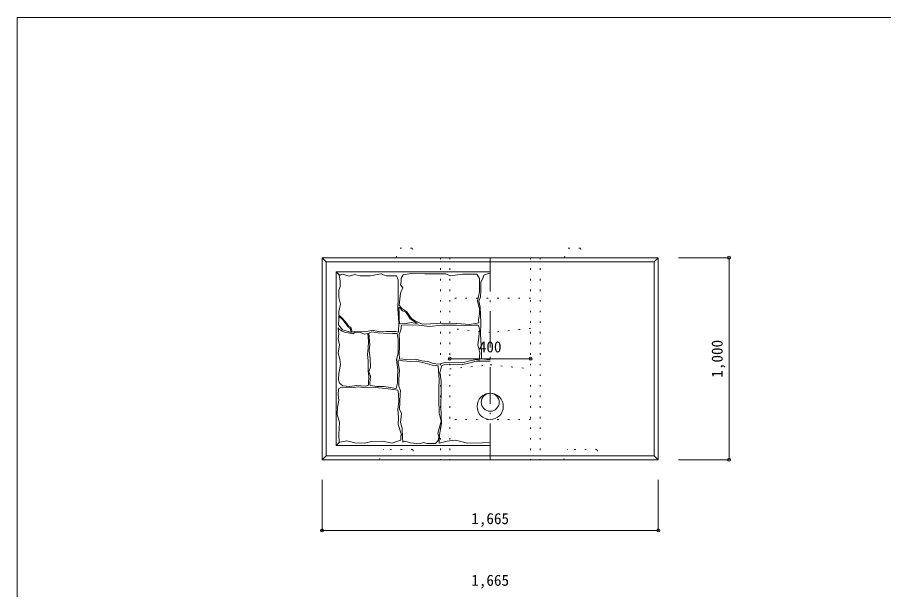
# Model space of a CAD drawing. Units: millimetres, scale not verified. Extents: x 165 to 8745, y 150 to 6150.
# Drawn here: x 165 to 4455, y 3317 to 6150 of the extents above; entities that cross this region are included whole.
import ezdxf
from ezdxf.enums import TextEntityAlignment as Align

# ---------------------------------------------------------------- set-up
doc = ezdxf.new("R2010")
doc.units = ezdxf.units.MM
doc.header["$LTSCALE"] = 30
doc.header["$PDMODE"] = 32
doc.header["$PDSIZE"] = 15
doc.linetypes.add('DASHED_DOTTED', pattern=[9.25, 6, -1.5, 0.25, -1.5])
doc.linetypes.add('DOTTED', pattern=[1.75, 0.25, -1.5])
for name, color, linetype, lineweight in [('_0-0_', 7, 'Continuous', 18), ('_0-1_', 7, 'Continuous', 18), ('_0-2_', 4, 'Continuous', 9)]:
    doc.layers.add(name, color=color, linetype=linetype, lineweight=lineweight)
doc.styles.add('ＭＳ ゴシック', font='')
doc.styles.get('ＭＳ ゴシック').set_extended_font_data('MS Gothic')

msp = doc.modelspace()

# ---------------------------------------------------------------- linework, layer by layer
at = {"layer": '_0-0_'}
for p, q in [((8745, 6150), (165, 6150)), ((165, 6150), (165, 150))]:
    msp.add_line(p, q, dxfattribs=at)
at = {"layer": '_0-1_', "linetype": 'DOTTED'}
for p, q in [((2040.09, 4960.32), (2060.09, 5007.32)), ((2120.09, 5007.32), (2060.09, 5007.32)), ((2120.09, 5007.32), (2140.09, 4960.32)), ((2873.09, 4960.32), (2893.09, 5007.32)), ((2953.09, 5007.32), (2893.09, 5007.32)), ((2953.09, 5007.32), (2973.09, 4960.32)), ((2259.99, 4960.32), (2259.99, 3960.32)), ((2306.59, 4960.32), (2306.59, 3960.32)), ((2706.59, 4960.32), (2706.59, 3960.32)), ((2753.19, 4960.32), (2753.19, 3960.32)), ((2706.59, 4760.32), (2306.59, 4760.32)), ((2506.59, 4590.32), (2306.59, 4610.32)), ((2706.59, 4610.32), (2506.59, 4590.32)), ((2306.59, 4410.32), (2506.59, 4430.32)), ((2506.59, 4430.32), (2706.59, 4410.32)), ((2706.59, 4160.32), (2306.59, 4160.32)), ((1958.09, 3960.32), (1978.09, 4010.32)), ((2123.09, 4010.32), (1978.09, 4010.32)), ((2123.09, 4010.32), (2143.09, 3960.32)), ((2870.09, 3960.32), (2890.09, 4010.32)), ((3035.09, 4010.32), (2890.09, 4010.32)), ((3035.09, 4010.32), (3055.09, 3960.32))]:
    msp.add_line(p, q, dxfattribs=at)
at = {"layer": '_0-1_'}
for p, q in [((1674.09, 4960.32), (1694.09, 4940.32)), ((1674.09, 4960.32), (3339.09, 4960.32)), ((1674.09, 3960.32), (1674.09, 4960.32)), ((1694.09, 3980.32), (1694.09, 4940.32)), ((3319.09, 4940.32), (1694.09, 4940.32)), ((3319.09, 4940.32), (3339.09, 4960.32)), ((3319.09, 4940.32), (3319.09, 3980.32)), ((3339.09, 3960.32), (3339.09, 4960.32)), ((1744.09, 4890.32), (1759.09, 4875.32)), ((1744.09, 4890.32), (1744.09, 4030.32)), ((1744.09, 4890.32), (2506.59, 4890.32)), ((1759.09, 4875.32), (1768.78, 4875.32)), ((1759.09, 4875.32), (1762.96, 4843.78)), ((1775.96, 4878.92), (1768.78, 4875.32)), ((1807.83, 4868.9), (1775.96, 4878.92)), ((1835.15, 4878.01), (1807.83, 4868.9)), ((1863.37, 4870.72), (1835.15, 4878.01)), ((1912.54, 4870.72), (1863.37, 4870.72)), ((1967.17, 4879.83), (1912.54, 4870.72)), ((1990.85, 4870.72), (1967.17, 4879.83)), ((2041.84, 4869.81), (1990.85, 4870.72)), ((2050.94, 4851.6), (2041.84, 4869.81)), ((2050.03, 4816.09), (2050.94, 4851.6)), ((2066.52, 4858.48), (2076.27, 4876.15)), ((2066.52, 4843.24), (2066.52, 4858.48)), ((2076.27, 4876.15), (2115.88, 4882.85)), ((2115.88, 4882.85), (2183.52, 4881.02)), ((2183.52, 4881.02), (2228.61, 4879.8)), ((2228.61, 4879.8), (2287.11, 4879.8)), ((2287.11, 4879.8), (2309.04, 4870.05)), ((2309.04, 4870.05), (2369.98, 4878.59)), ((2369.98, 4878.59), (2412.64, 4878.59)), ((2412.64, 4878.59), (2440.67, 4878.59)), ((2440.67, 4878.59), (2454.07, 4856.65)), ((2454.07, 4856.65), (2454.07, 4792.06)), ((2469.81, 4859.77), (2459.43, 4837.41)), ((2474.6, 4874.14), (2469.81, 4859.77)), ((2497.76, 4882.13), (2474.6, 4874.14)), ((2506.59, 4879.99), (2497.76, 4882.13)), ((1762.96, 4818.59), (1757.36, 4798.05)), ((1762.96, 4843.78), (1762.96, 4818.59)), ((2050.94, 4759.64), (2050.03, 4816.09)), ((2066.52, 4843.24), (2061.64, 4826.18)), ((2061.64, 4826.18), (2073.83, 4811.56)), ((2062.86, 4784.74), (2073.83, 4811.56)), ((2459.43, 4837.41), (2461.02, 4798.28)), ((1757.36, 4798.05), (1757.36, 4763.52)), ((1757.36, 4763.52), (1764.82, 4730.86)), ((2055.55, 4726.24), (2062.86, 4784.74)), ((2454.07, 4792.06), (2444.32, 4744.53)), ((2458.63, 4765.53), (2450.64, 4745.57)), ((2461.02, 4798.28), (2458.63, 4765.53)), ((1764.82, 4730.86), (1757.36, 4694.46)), ((2049.12, 4708.65), (2050.94, 4759.64)), ((2068.95, 4709.18), (2055.55, 4726.24)), ((2444.32, 4744.53), (2452.85, 4707.96)), ((2450.64, 4745.57), (2457.03, 4715.22)), ((1757.36, 4694.46), (1756.87, 4675.63)), ((2054.59, 4638.54), (2049.12, 4708.65)), ((2054.64, 4710.54), (2056.77, 4714.06)), ((2055.96, 4686.35), (2054.64, 4710.54)), ((2055.52, 4658.21), (2055.96, 4686.35)), ((2056.77, 4714.06), (2071.79, 4696.9)), ((2093.33, 4692.12), (2068.95, 4709.18)), ((2071.79, 4696.9), (2088.5, 4690.31)), ((2088.5, 4690.31), (2097.29, 4679.32)), ((2116.48, 4659.21), (2093.33, 4692.12)), ((2097.29, 4679.32), (2110.48, 4657.33)), ((2454.07, 4684.81), (2447.98, 4650.68)), ((2452.85, 4707.96), (2454.07, 4684.81)), ((2457.03, 4715.22), (2459.43, 4640.15)), ((1756.42, 4658.07), (1755.93, 4627.61)), ((1756.76, 4671.16), (1756.42, 4658.07)), ((1756.76, 4671.16), (1778.05, 4650.89)), ((1762.21, 4672.67), (1756.87, 4675.63)), ((1774.09, 4661.78), (1762.21, 4672.67)), ((1788.94, 4644.94), (1774.09, 4661.78)), ((1778.05, 4650.89), (1801.81, 4620.19)), ((1804.78, 4623.16), (1788.94, 4644.94)), ((2052.76, 4591.19), (2054.59, 4638.54)), ((2058.16, 4635.35), (2055.52, 4658.21)), ((2062.99, 4632.27), (2058.16, 4635.35)), ((2089.82, 4634.47), (2062.99, 4632.27)), ((2115.32, 4639.74), (2089.82, 4634.47)), ((2110.48, 4657.33), (2133.35, 4642.82)), ((2145.22, 4635.35), (2115.32, 4639.74)), ((2135.98, 4645.81), (2116.48, 4659.21)), ((2133.35, 4642.82), (2145.22, 4635.35)), ((2171.33, 4631.18), (2135.98, 4645.81)), ((2273.7, 4636.06), (2211.55, 4632.4)), ((2340.73, 4634.84), (2273.7, 4636.06)), ((2405.32, 4629.96), (2340.73, 4634.84)), ((2450.42, 4637.28), (2405.32, 4629.96)), ((2447.98, 4650.68), (2450.42, 4637.28)), ((2459.43, 4640.15), (2457.83, 4580.25)), ((1754.18, 4612.65), (1759.46, 4606.38)), ((1756.3, 4584.34), (1754.18, 4612.65)), ((1755.93, 4627.61), (1775.96, 4603.94)), ((1759.46, 4606.38), (1771.05, 4598.93)), ((1771.05, 4598.93), (1788.44, 4589.82)), ((1775.96, 4603.94), (1797.82, 4597.56)), ((1797.82, 4597.56), (1817.85, 4590.28)), ((1801.81, 4620.19), (1813.7, 4610.29)), ((1815.68, 4616.23), (1804.78, 4623.16)), ((1813.7, 4610.29), (1818.65, 4590.47)), ((1823, 4591.51), (1815.68, 4616.23)), ((1817.85, 4590.28), (1818.65, 4590.47)), ((1823, 4591.51), (1836.97, 4594.83)), ((1826.52, 4583.2), (1838.11, 4591.48)), ((1836.97, 4594.83), (1889.78, 4593.92)), ((1838.11, 4591.48), (1862.95, 4589.82)), ((1889.78, 4593.92), (1924.38, 4601.21)), ((1905.65, 4586.46), (1919.81, 4593.54)), ((1919.81, 4593.54), (1950.95, 4587.88)), ((1924.38, 4601.21), (1958.07, 4593.01)), ((1958.07, 4593.01), (1990.85, 4594.83)), ((1990.85, 4594.83), (2039.11, 4595.74)), ((2039.11, 4595.74), (2052.76, 4591.19)), ((2063.43, 4601.05), (2055.52, 4580.82)), ((2067.83, 4625.67), (2063.43, 4601.05)), ((2103.89, 4627.43), (2067.83, 4625.67)), ((2153.13, 4625.67), (2103.89, 4627.43)), ((2206.78, 4620.4), (2153.13, 4625.67)), ((2211.55, 4632.4), (2171.33, 4631.18)), ((2266.57, 4626.55), (2206.78, 4620.4)), ((2339.57, 4625.67), (2266.57, 4626.55)), ((2380.9, 4623.91), (2339.57, 4625.67)), ((2426.63, 4626.55), (2380.9, 4623.91)), ((2446.85, 4625.67), (2426.63, 4626.55)), ((2455.65, 4604.57), (2446.85, 4625.67)), ((2449.49, 4566.75), (2453.89, 4601.05)), ((2455.65, 4604.57), (2453.89, 4601.05)), ((1753.47, 4559.57), (1756.3, 4584.34)), ((1760.55, 4529.13), (1753.47, 4559.57)), ((1788.44, 4589.82), (1805, 4588.17)), ((1805, 4588.17), (1826.52, 4583.2)), ((1862.95, 4589.82), (1886.14, 4582.37)), ((1886.14, 4582.37), (1900.21, 4585.68)), ((1900.21, 4585.68), (1903.52, 4546.77)), ((1907.07, 4569.48), (1905.65, 4586.46)), ((1909.9, 4529.13), (1907.07, 4569.48)), ((1950.95, 4587.88), (1978.56, 4587.17)), ((1978.56, 4587.17), (2022.44, 4585.76)), ((2022.44, 4585.76), (2046.51, 4585.05)), ((2046.51, 4585.05), (2051.46, 4555.32)), ((2051.46, 4555.32), (2051.46, 4488.79)), ((2055.52, 4580.82), (2058.16, 4549.17)), ((2058.16, 4549.17), (2058.16, 4521.02)), ((2445.09, 4528.94), (2449.49, 4566.75)), ((2457.83, 4580.25), (2461.82, 4525.15)), ((1754.18, 4487.37), (1760.55, 4529.13)), ((1902.69, 4512), (1899.38, 4481.36)), ((1903.52, 4546.77), (1902.69, 4512)), ((1907.78, 4498.69), (1909.9, 4529.13)), ((2058.16, 4521.02), (2055.52, 4485.85)), ((2455.65, 4490.25), (2445.09, 4528.94)), ((2461.82, 4525.15), (2463.42, 4496.4)), ((1761.97, 4457.64), (1754.18, 4487.37)), ((1899.38, 4481.36), (1902.69, 4449.9)), ((1912.73, 4461.89), (1907.78, 4498.69)), ((1914.15, 4418), (1912.73, 4461.89)), ((2051.46, 4488.79), (2042.26, 4455.52)), ((2055.52, 4485.85), (2057.28, 4460.35)), ((2452.13, 4452.43), (2455.65, 4490.25)), ((2463.42, 4496.4), (2463.42, 4460.46)), ((1757.01, 4386.86), (1765.51, 4432.16)), ((1765.51, 4432.16), (1761.97, 4457.64)), ((1902.69, 4449.9), (1901.76, 4398.19)), ((2042.26, 4455.52), (2049.34, 4405.97)), ((2050.92, 4448.94), (2049.76, 4454.17)), ((2049.76, 4454.17), (2073.92, 4449.97)), ((2050.35, 4436.46), (2050.92, 4448.94)), ((2057.16, 4403.57), (2050.35, 4436.46)), ((2057.28, 4460.35), (2092.45, 4455.95)), ((2073.92, 4449.97), (2113.84, 4446.82)), ((2092.45, 4455.95), (2139.06, 4458.59)), ((2113.84, 4446.82), (2143.26, 4447.87)), ((2139.06, 4458.59), (2168.08, 4450.67)), ((2143.26, 4447.87), (2184.23, 4438.41)), ((2168.08, 4450.67), (2197.1, 4447.16)), ((2184.23, 4438.41), (2218.9, 4428.96)), ((2197.1, 4447.16), (2223.48, 4436.6)), ((2218.9, 4428.96), (2248.31, 4425.81)), ((2223.48, 4436.6), (2252.5, 4433.96)), ((2248.31, 4425.81), (2254.62, 4357.52)), ((2252.5, 4433.96), (2284.16, 4441.88)), ((2257.82, 4392.3), (2266.63, 4427.53)), ((2266.63, 4427.53), (2290.85, 4434.14)), ((2284.16, 4441.88), (2368.59, 4439.24)), ((2290.85, 4434.14), (2362.42, 4430.84)), ((2362.42, 4430.84), (2400.96, 4438.54)), ((2368.59, 4439.24), (2405.52, 4450.67)), ((2400.96, 4438.54), (2437.3, 4448.45)), ((2405.52, 4450.67), (2438.06, 4456.83)), ((2437.3, 4448.45), (2506.59, 4448.45)), ((2438.06, 4456.83), (2452.13, 4452.43)), ((2463.42, 4460.46), (2506.59, 4454.89)), ((1755.6, 4356.42), (1757.01, 4386.86)), ((1901.76, 4398.19), (1906.01, 4374.83)), ((1906.36, 4396.06), (1914.15, 4418)), ((1913.44, 4374.83), (1906.36, 4396.06)), ((2049.34, 4405.97), (2047.21, 4367.75)), ((2053.76, 4360.46), (2057.16, 4403.57)), ((2264.42, 4351.56), (2257.82, 4392.3)), ((1760.2, 4338.73), (1755.6, 4356.42)), ((1777.18, 4326.34), (1760.2, 4338.73)), ((1906.01, 4374.83), (1903.53, 4338.38)), ((1903.53, 4338.38), (1904.24, 4330.24)), ((1910.61, 4341.56), (1913.44, 4374.83)), ((1911.31, 4329.53), (1910.61, 4341.56)), ((2047.21, 4339.44), (2040.84, 4312.54)), ((2047.21, 4367.75), (2047.21, 4339.44)), ((2053.76, 4324.16), (2053.76, 4360.46)), ((2254.62, 4357.52), (2251.46, 4313.4)), ((2264.42, 4304.21), (2264.42, 4351.56)), ((1753.47, 4282.1), (1755.6, 4311.12)), ((1755.6, 4311.12), (1767.63, 4317.5)), ((1767.63, 4317.5), (1797.36, 4318.91)), ((1810.1, 4322.1), (1777.18, 4326.34)), ((1797.36, 4318.91), (1831.33, 4317.5)), ((1846.2, 4327.76), (1810.1, 4322.1)), ((1831.33, 4317.5), (1852.57, 4321.03)), ((1889.73, 4324.93), (1846.2, 4327.76)), ((1852.57, 4321.03), (1893.62, 4316.08)), ((1904.24, 4330.24), (1889.73, 4324.93)), ((1893.62, 4316.08), (1914.85, 4318.91)), ((1926.18, 4326.7), (1911.31, 4329.53)), ((1914.85, 4318.91), (1937.5, 4317.5)), ((1946, 4322.45), (1926.18, 4326.7)), ((1937.5, 4317.5), (1987.76, 4312.54)), ((1982.1, 4323.16), (1946, 4322.45)), ((2040.84, 4312.54), (1982.1, 4323.16)), ((1987.76, 4312.54), (2028.1, 4308.29)), ((2028.1, 4308.29), (2048.63, 4304.75)), ((2048.63, 4304.75), (2052.17, 4287.06)), ((2061.7, 4300.9), (2053.76, 4324.16)), ((2060, 4284.45), (2061.7, 4300.9)), ((2251.46, 4313.4), (2252.51, 4258.77)), ((2262.22, 4221.62), (2264.42, 4304.21)), ((1749.93, 4221.23), (1757.01, 4254.5)), ((1757.01, 4254.5), (1753.47, 4282.1)), ((2053.58, 4248.13), (2048.63, 4209.91)), ((2052.17, 4287.06), (2053.58, 4248.13)), ((2059.43, 4245.31), (2060, 4284.45)), ((2252.51, 4258.77), (2253.56, 4190.49)), ((1748.52, 4185.13), (1749.93, 4221.23)), ((2048.63, 4209.91), (2052.88, 4169.56)), ((2057.16, 4210.71), (2059.43, 4245.31)), ((2067.94, 4188.59), (2057.16, 4210.71)), ((2263.32, 4181.98), (2262.22, 4221.62)), ((1760.55, 4144.79), (1748.52, 4185.13)), ((2052.88, 4169.56), (2050.75, 4134.88)), ((2062.83, 4144.35), (2067.94, 4188.59)), ((2253.56, 4190.49), (2263.02, 4150.57)), ((2265.53, 4140.14), (2263.32, 4181.98)), ((1757.01, 4084.63), (1760.55, 4144.79)), ((2050.75, 4134.88), (2067.03, 4083.21)), ((2071.34, 4116.55), (2062.83, 4144.35)), ((2263.02, 4150.57), (2247.26, 4091.74)), ((2255.62, 4082.88), (2265.53, 4140.14)), ((1759.09, 4045.32), (1757.01, 4084.63)), ((2063.49, 4078.96), (2067.03, 4083.21)), ((2063.49, 4078.96), (2063.49, 4057.02)), ((2072.87, 4069.68), (2071.34, 4116.55)), ((2247.26, 4091.74), (2251.46, 4074.93)), ((2254.51, 4042.14), (2255.62, 4082.88)), ((1759.09, 4045.32), (1744.09, 4030.32)), ((1769.75, 4049.23), (1759.09, 4045.32)), ((1796.65, 4053.48), (1769.75, 4049.23)), ((1836.29, 4043.57), (1796.65, 4053.48)), ((1882.29, 4042.86), (1836.29, 4043.57)), ((1921.22, 4050.65), (1882.29, 4042.86)), ((1975.73, 4052.07), (1921.22, 4050.65)), ((2020.32, 4042.86), (1975.73, 4052.07)), ((2044.38, 4050.65), (2020.32, 4042.86)), ((2063.49, 4057.02), (2044.38, 4050.65)), ((2073.92, 4047.62), (2072.87, 4069.68)), ((2083.38, 4052.87), (2073.92, 4047.62)), ((2111.74, 4043.41), (2083.38, 4052.87)), ((2154.81, 4039.21), (2111.74, 4043.41)), ((2176.88, 4046.57), (2154.81, 4039.21)), ((2193.68, 4041.31), (2176.88, 4046.57)), ((2235.71, 4040.26), (2193.68, 4041.31)), ((2249.36, 4054.97), (2235.71, 4040.26)), ((2251.46, 4074.93), (2249.36, 4054.97)), ((2293.3, 4052.69), (2254.51, 4042.14)), ((2335.18, 4056.88), (2293.3, 4052.69)), ((2393.83, 4043.26), (2335.18, 4056.88)), ((2468.17, 4044.31), (2393.83, 4043.26)), ((2506.59, 4048), (2468.17, 4044.31)), ((2506.59, 4030.32), (1744.09, 4030.32)), ((1674.09, 3960.32), (1694.09, 3980.32)), ((1674.09, 3960.32), (3339.09, 3960.32)), ((1694.09, 3980.32), (3319.09, 3980.32)), ((3319.09, 3980.32), (3339.09, 3960.32))]:
    msp.add_line(p, q, dxfattribs=at)
at = {"layer": '_0-1_', "linetype": 'DASHED_DOTTED'}
msp.add_line((2506.59, 3960.32), (2506.59, 4960.32), dxfattribs=at)
at = {"layer": '_0-1_'}
for centre, radius in [((2506.59, 4224.31), 64.98), ((2506.59, 4244.75), 44.55)]:
    msp.add_circle(centre, radius, dxfattribs=at)
at = {"layer": '_0-2_'}
for p, q in [((3689.09, 4960.32), (3439.09, 4960.32)), ((3689.09, 3960.32), (3689.09, 4960.32)), ((2306.59, 4460.32), (2706.59, 4460.32)), ((3689.09, 3960.32), (3439.09, 3960.32)), ((1674.09, 3610.32), (1674.09, 3860.32)), ((3339.09, 3610.32), (3339.09, 3860.32)), ((1674.09, 3610.32), (3339.09, 3610.32))]:
    msp.add_line(p, q, dxfattribs=at)
for p in [(3689.09, 4960.32), (2306.59, 4460.32), (2706.59, 4460.32), (3689.09, 3960.32), (1674.09, 3610.32), (3339.09, 3610.32)]:
    msp.add_point(p, dxfattribs=at)

# ---------------------------------------------------------------- texts
at = {"layer": '_0-2_', "style": 'ＭＳ ゴシック'}
msp.add_text('1,000', height=54.99, rotation=90, dxfattribs=at).set_placement((3674.09, 4366.57), align=Align.BOTTOM_LEFT)
for s, p in [('400', (2450.34, 4475.32)), ('1,665', (2412.84, 3625.32)), ('1,665', (2412.84, 3320))]:
    msp.add_text(s, height=54.99, dxfattribs=at).set_placement(p, align=Align.BOTTOM_LEFT)

doc.saveas('drawing.dxf')
